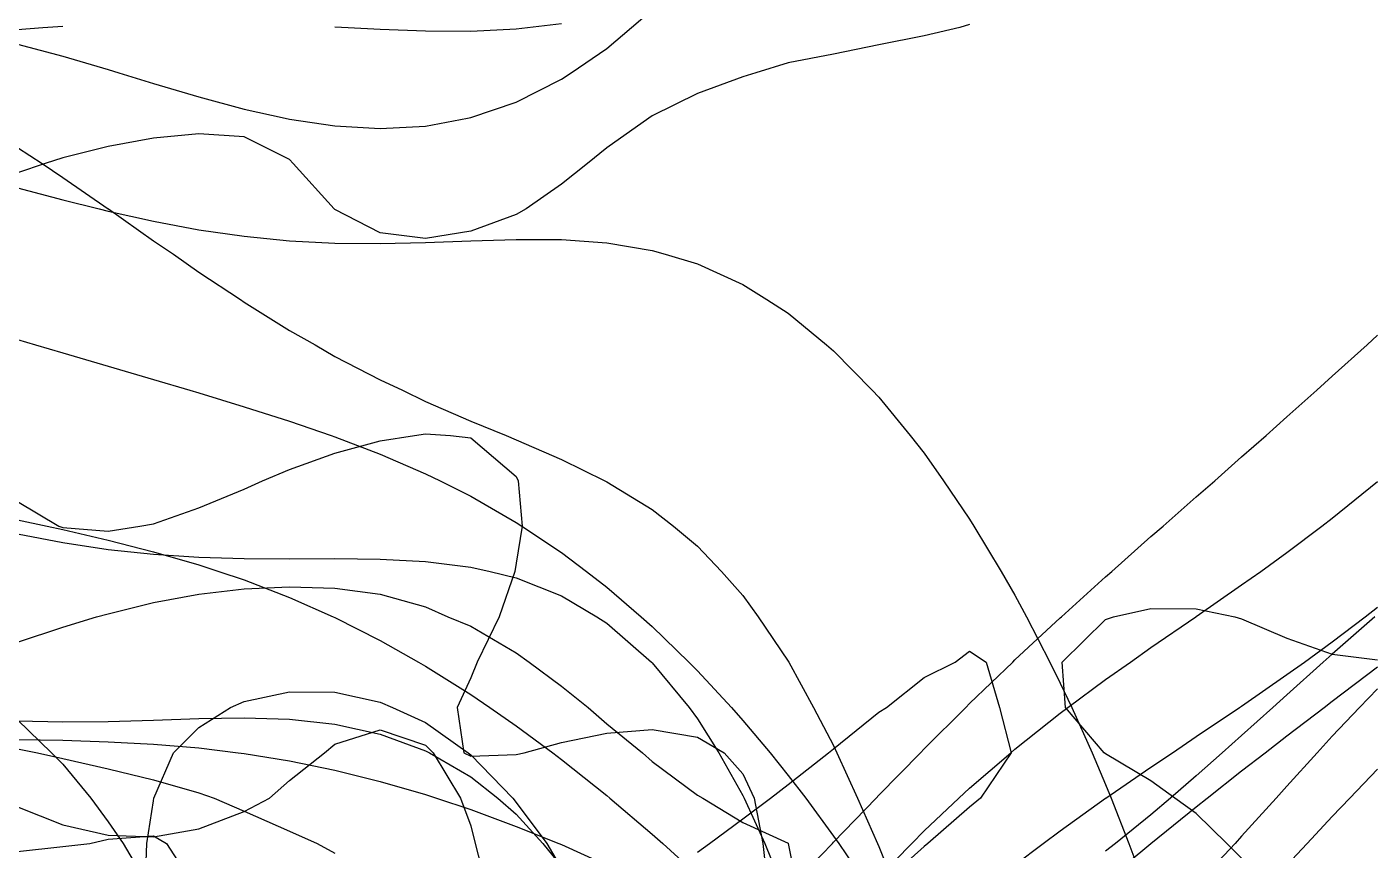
# Model space of a CAD drawing. Header units: metres. Extents: x 350990 to 353010, y 7454990 to 7457010.
# Drawn here: x 352252.1 to 352548.6, y 7456318.5 to 7456500.1 of the extents above; entities that cross this region are included whole.
import ezdxf

# ---------------------------------------------------------------- set-up
doc = ezdxf.new("R2010")
doc.units = ezdxf.units.M

msp = doc.modelspace()

# ---------------------------------------------------------------- linework, layer by layer
at = {"layer": 'CU_0p2_RL1200'}
msp.add_polyline3d([(352250, 7456318.213, 1200), (352260, 7456319.308, 1200), (352265.975, 7456320, 1200), (352270, 7456320.934, 1200), (352280, 7456321.633, 1200), (352282.883, 7456320, 1200), (352289.368, 7456310, 1200)], dxfattribs=at)
at = {"layer": 'CU_0p2_RL600'}
msp.add_polyline3d([(352250, 7456347.239, 600), (352257.49, 7456340, 600), (352260, 7456337.504, 600), (352266.153, 7456330, 600), (352270, 7456324.716, 600), (352273.315, 7456320, 600), (352279.19, 7456310, 600), (352280, 7456308.012, 600), (352284.066, 7456300, 600), (352286.799, 7456290, 600), (352284.677, 7456280, 600), (352280, 7456276.402, 600), (352270, 7456271.668, 600), (352263.897, 7456270, 600), (352260, 7456269.132, 600), (352250, 7456267.709, 600)], dxfattribs=at)
at = {"layer": 'CU_0p2_RL700'}
msp.add_polyline3d([(352250, 7456340.842, 700), (352254.443, 7456340, 700), (352260, 7456338.709, 700), (352270, 7456336.443, 700), (352280, 7456334.013, 700), (352290, 7456331.169, 700), (352293.401, 7456330, 700), (352300, 7456327.093, 700), (352310, 7456322.671, 700), (352316.107, 7456320, 700), (352320, 7456317.83, 700)], dxfattribs=at)
at = {"layer": 'CU_0p2_RL800'}
msp.add_polyline3d([(352250, 7456364.4, 800), (352260, 7456367.698, 800), (352267.393, 7456370, 800), (352270, 7456370.668, 800), (352280, 7456373.128, 800), (352290, 7456374.964, 800), (352300, 7456376.133, 800), (352310, 7456376.609, 800), (352320, 7456376.293, 800), (352330, 7456374.957, 800), (352340, 7456372.169, 800), (352344.92, 7456370, 800), (352350, 7456367.935, 800), (352360, 7456362.033, 800), (352362.836, 7456360, 800), (352370, 7456354.712, 800), (352375.85, 7456350, 800), (352380, 7456346.386, 800), (352387.844, 7456340, 800), (352390, 7456338.051, 800), (352400, 7456330.626, 800), (352401.134, 7456330, 800), (352410, 7456324.569, 800), (352420, 7456320.076, 800), (352420.018, 7456320, 800), (352421.94, 7456310, 800)], dxfattribs=at)
at = {"layer": 'CU_0p2_RL900'}
msp.add_polyline3d([(352250, 7456328.07, 900), (352260, 7456324.121, 900), (352270, 7456321.788, 900), (352280, 7456321.436, 900), (352290, 7456323.203, 900), (352300, 7456327.058, 900), (352305.606, 7456330, 900), (352310, 7456333.887, 900), (352317.705, 7456340, 900), (352320, 7456341.914, 900), (352330, 7456345.014, 900), (352340, 7456341.638, 900), (352341.661, 7456340, 900), (352347.705, 7456330, 900), (352350, 7456323.888, 900), (352350.982, 7456320, 900), (352353.485, 7456310, 900)], dxfattribs=at)
at = {"layer": 'CU_0p4_RL800'}
msp.add_polyline3d([(352278.195, 7456310, 800), (352278.554, 7456320, 800), (352280, 7456329.383, 800), (352280.085, 7456330, 800), (352284.393, 7456340, 800), (352290, 7456345.57, 800), (352296.955, 7456350, 800), (352300, 7456351.29, 800), (352310, 7456353.426, 800), (352320, 7456353.361, 800), (352330, 7456351.171, 800), (352332.747, 7456350, 800), (352340, 7456346.645, 800), (352349.427, 7456340, 800), (352350, 7456339.5, 800), (352359.255, 7456330, 800), (352360, 7456328.988, 800), (352366.757, 7456320, 800), (352370, 7456314.456, 800)], dxfattribs=at)
at = {"layer": 'IMP_RL500'}
msp.add_polyline3d([(352490, 7456311.665, 500), (352500, 7456319.99, 500), (352500.012, 7456320, 500), (352510, 7456328.075, 500), (352512.425, 7456330, 500), (352520, 7456335.97, 500), (352525.199, 7456340, 500), (352530, 7456343.719, 500), (352538.218, 7456350, 500), (352540, 7456351.37, 500), (352550, 7456358.978, 500)], dxfattribs=at)
at = {"layer": 'IMP_RL600'}
for points in [[(352470, 7456315.267, 600), (352476.234, 7456320, 600), (352480, 7456322.799, 600), (352490, 7456329.942, 600), (352490.084, 7456330, 600), (352500, 7456336.808, 600), (352504.734, 7456340, 600), (352510, 7456343.549, 600), (352519.558, 7456350, 600), (352520, 7456350.302, 600), (352530, 7456357.235, 600), (352533.88, 7456360, 600), (352540, 7456364.476, 600), (352547.274, 7456370, 600), (352550, 7456372.14, 600)], [(352550, 7456336.353, 600), (352543.85, 7456330, 600), (352540, 7456325.932, 600), (352534.447, 7456320, 600), (352530, 7456315.202, 600)]]:
    msp.add_polyline3d(points, dxfattribs=at)
at = {"layer": 'IMP_RL700'}
for points in [[(352440, 7456312.576, 700), (352447.231, 7456320, 700), (352450, 7456322.76, 700), (352457.645, 7456330, 700), (352460, 7456332.165, 700), (352469.061, 7456340, 700), (352470, 7456340.791, 700), (352480, 7456348.728, 700), (352481.699, 7456350, 700), (352490, 7456356.132, 700), (352495.475, 7456360, 700), (352500, 7456363.187, 700), (352509.89, 7456370, 700), (352510, 7456370.076, 700), (352520, 7456377.027, 700), (352524.203, 7456380, 700), (352530, 7456384.203, 700), (352537.715, 7456390, 700), (352540, 7456391.77, 700), (352550, 7456399.859, 700)], [(352550, 7456354.094, 700), (352546.011, 7456350, 700), (352540, 7456343.615, 700), (352536.656, 7456340, 700), (352530, 7456332.64, 700), (352527.603, 7456330, 700), (352520, 7456321.57, 700), (352518.544, 7456320, 700), (352510, 7456310.885, 700)]]:
    msp.add_polyline3d(points, dxfattribs=at)
at = {"layer": 'IMP_RL800'}
for points in [[(352420.054, 7456310, 800), (352429.762, 7456320, 800), (352430, 7456320.245, 800), (352439.396, 7456330, 800), (352440, 7456330.625, 800), (352449.144, 7456340, 800), (352450, 7456340.873, 800), (352459.149, 7456350, 800), (352460, 7456350.845, 800), (352469.504, 7456360, 800), (352470, 7456360.477, 800), (352480, 7456369.777, 800), (352480.248, 7456370, 800), (352490, 7456378.812, 800), (352491.351, 7456380, 800), (352500, 7456387.67, 800), (352502.68, 7456390, 800), (352510, 7456396.45, 800), (352514.073, 7456400, 800), (352520, 7456405.244, 800), (352525.397, 7456410, 800), (352530, 7456414.114, 800), (352536.589, 7456420, 800), (352540, 7456423.077, 800), (352547.682, 7456430, 800), (352550, 7456432.096, 800)], [(352549.415, 7456370, 800), (352540, 7456361.754, 800), (352538.002, 7456360, 800), (352530, 7456352.801, 800), (352526.853, 7456350, 800), (352520, 7456343.777, 800), (352515.726, 7456340, 800), (352510, 7456334.878, 800), (352504.297, 7456330, 800), (352500, 7456326.314, 800), (352492.177, 7456320, 800), (352490, 7456318.253, 800)]]:
    msp.add_polyline3d(points, dxfattribs=at)
at = {"layer": 'IMP_RL900'}
msp.add_polyline3d([(352400, 7456318.067, 900), (352402.648, 7456320, 900), (352410, 7456325.403, 900), (352416.068, 7456330, 900), (352420, 7456333.005, 900), (352428.9, 7456340, 900), (352430, 7456340.874, 900), (352440, 7456348.96, 900), (352441.669, 7456350, 900), (352450, 7456356.617, 900), (352456.818, 7456360, 900), (352460, 7456362.417, 900), (352463.649, 7456360, 900), (352466.628, 7456350, 900), (352469.207, 7456340, 900), (352462.386, 7456330, 900), (352460, 7456327.95, 900), (352450.821, 7456320, 900), (352450, 7456319.278, 900), (352440, 7456310.371, 900)], dxfattribs=at)
at = {"layer": 'PHY_RL1000'}
msp.add_polyline3d([(352250, 7456473.533, 1000), (352255.422, 7456470, 1000), (352260, 7456466.931, 1000), (352270, 7456460.025, 1000), (352270.037, 7456460, 1000), (352280, 7456452.968, 1000), (352284.374, 7456450, 1000), (352290, 7456446.043, 1000), (352299.165, 7456440, 1000), (352300, 7456439.426, 1000), (352310, 7456433.179, 1000), (352315.678, 7456430, 1000), (352320, 7456427.451, 1000), (352330, 7456422.245, 1000), (352334.916, 7456420, 1000), (352340, 7456417.523, 1000), (352350, 7456413.172, 1000), (352357.756, 7456410, 1000), (352360, 7456409.009, 1000), (352370, 7456404.666, 1000), (352379.563, 7456400, 1000), (352380, 7456399.768, 1000), (352390, 7456393.63, 1000), (352394.714, 7456390, 1000), (352400, 7456385.565, 1000), (352405.314, 7456380, 1000), (352410, 7456374.688, 1000), (352413.385, 7456370, 1000), (352420, 7456360.184, 1000), (352420.104, 7456360, 1000), (352425.602, 7456350, 1000), (352430, 7456341.614, 1000), (352430.738, 7456340, 1000), (352435.262, 7456330, 1000), (352439.69, 7456320, 1000), (352440, 7456319.3, 1000), (352443.727, 7456310, 1000)], dxfattribs=at)
at = {"layer": 'PHY_RL1100'}
msp.add_polyline3d([(352250, 7456388.295, 1100), (352260, 7456386.346, 1100), (352270, 7456384.841, 1100), (352280, 7456383.784, 1100), (352290, 7456383.147, 1100), (352300, 7456382.86, 1100), (352310, 7456382.812, 1100), (352320, 7456382.84, 1100), (352330, 7456382.731, 1100), (352340, 7456382.215, 1100), (352350, 7456380.973, 1100), (352354.275, 7456380, 1100), (352360, 7456378.581, 1100), (352370, 7456374.593, 1100), (352377.797, 7456370, 1100), (352380, 7456368.576, 1100), (352389.831, 7456360, 1100), (352390, 7456359.838, 1100), (352398.131, 7456350, 1100), (352400, 7456347.5, 1100), (352404.69, 7456340, 1100), (352410, 7456330.593, 1100), (352410.292, 7456330, 1100), (352414.814, 7456320, 1100), (352418.899, 7456310, 1100)], dxfattribs=at)
at = {"layer": 'PHY_RL1200'}
msp.add_polyline3d([(352250, 7456347.039, 1200), (352260, 7456346.806, 1200), (352270, 7456346.897, 1200), (352280, 7456347.193, 1200), (352290, 7456347.526, 1200), (352300, 7456347.675, 1200), (352310, 7456347.367, 1200), (352320, 7456346.288, 1200), (352330, 7456344.095, 1200), (352340, 7456340.445, 1200), (352340.849, 7456340, 1200), (352350, 7456334.671, 1200), (352355.935, 7456330, 1200), (352360, 7456326.426, 1200), (352365.85, 7456320, 1200), (352370, 7456314.881, 1200)], dxfattribs=at)
at = {"layer": 'PHY_RL800'}
for points in [[(352170, 7456502.046, 800), (352180, 7456500.059, 800), (352180.423, 7456500, 800), (352190, 7456498.667, 800), (352200, 7456497.84, 800), (352210, 7456497.532, 800), (352220, 7456497.665, 800), (352230, 7456498.136, 800), (352240, 7456498.822, 800), (352250, 7456499.593, 800), (352255.611, 7456500, 800), (352260, 7456500.329, 800)], [(352460, 7456500.661, 800), (352457.882, 7456500, 800), (352450, 7456498.18, 800), (352440, 7456496.158, 800), (352430, 7456494.153, 800), (352420, 7456492.244, 800), (352412.854, 7456490, 800), (352410, 7456489.117, 800), (352400, 7456485.423, 800), (352390, 7456480.526, 800), (352389.217, 7456480, 800), (352380, 7456473.467, 800), (352375.697, 7456470, 800), (352370, 7456465.474, 800), (352362.206, 7456460, 800), (352360, 7456458.759, 800), (352350, 7456455.063, 800), (352340, 7456453.463, 800), (352330, 7456454.71, 800), (352320, 7456459.857, 800), (352319.817, 7456460, 800), (352310.81, 7456470, 800), (352310, 7456470.851, 800), (352300, 7456475.898, 800), (352290, 7456476.561, 800), (352280, 7456475.59, 800), (352270, 7456473.761, 800), (352260, 7456471.225, 800), (352256.121, 7456470, 800), (352250, 7456467.943, 800)], [(352320, 7456500.157, 800), (352322.909, 7456500, 800), (352330, 7456499.625, 800), (352340, 7456499.261, 800), (352350, 7456499.232, 800), (352360, 7456499.714, 800), (352362.474, 7456500, 800), (352370, 7456500.894, 800)], [(352550, 7456293.101, 800), (352540, 7456298.673, 800), (352538.102, 7456300, 800), (352530, 7456306.48, 800), (352526.259, 7456310, 800), (352520, 7456316.746, 800), (352516.742, 7456320, 800), (352510, 7456326.607, 800), (352505.243, 7456330, 800), (352500, 7456333.822, 800), (352490, 7456339.786, 800), (352489.694, 7456340, 800), (352481.171, 7456350, 800), (352480.404, 7456360, 800), (352490, 7456369.354, 800), (352491.775, 7456370, 800), (352500, 7456371.794, 800), (352510, 7456371.773, 800), (352518.492, 7456370, 800), (352520, 7456369.519, 800), (352530, 7456365.288, 800), (352540, 7456361.714, 800), (352550, 7456360.5, 800)]]:
    msp.add_polyline3d(points, dxfattribs=at)
at = {"layer": 'PHY_RL900'}
for points in [[(352230, 7456500.336, 900), (352231.907, 7456500, 900), (352240, 7456498.567, 900), (352250, 7456496.312, 900), (352260, 7456493.654, 900), (352270, 7456490.721, 900), (352272.369, 7456490, 900), (352280, 7456487.663, 900), (352290, 7456484.68, 900), (352300, 7456481.984, 900), (352309.031, 7456480, 900), (352310, 7456479.783, 900), (352320, 7456478.274, 900), (352330, 7456477.691, 900), (352340, 7456478.246, 900), (352349.241, 7456480, 900), (352350, 7456480.146, 900), (352360, 7456483.522, 900), (352370, 7456488.6, 900), (352372.095, 7456490, 900), (352380, 7456495.387, 900), (352385.455, 7456500, 900), (352390, 7456503.913, 900)], [(352250, 7456395.455, 900), (352259.13, 7456390, 900), (352260, 7456389.665, 900), (352270, 7456388.845, 900), (352276.995, 7456390, 900), (352280, 7456390.529, 900), (352290, 7456393.991, 900), (352300, 7456398.15, 900), (352304.036, 7456400, 900), (352310, 7456402.472, 900), (352320, 7456406.053, 900), (352330, 7456408.838, 900), (352337.541, 7456410, 900), (352340, 7456410.32, 900), (352345.481, 7456410, 900), (352350, 7456409.501, 900), (352360, 7456400.91, 900), (352360.459, 7456400, 900), (352361.346, 7456390, 900), (352360, 7456381.785, 900), (352359.662, 7456380, 900), (352356.223, 7456370, 900), (352351.413, 7456360, 900), (352350, 7456356.534, 900), (352347.011, 7456350, 900), (352348.42, 7456340, 900), (352350, 7456339.251, 900), (352360, 7456339.581, 900), (352361.725, 7456340, 900), (352370, 7456342.23, 900), (352380, 7456344.348, 900), (352390, 7456345.107, 900), (352400, 7456343.459, 900), (352405.902, 7456340, 900), (352410, 7456335.336, 900), (352412.492, 7456330, 900), (352414.432, 7456320, 900), (352415.489, 7456310, 900)]]:
    msp.add_polyline3d(points, dxfattribs=at)
at = {"layer": 'POT_RL500'}
msp.add_polyline3d([(352250, 7456464.603, 500), (352260, 7456461.985, 500), (352268.045, 7456460, 500), (352270, 7456459.505, 500), (352280, 7456457.266, 500), (352290, 7456455.389, 500), (352300, 7456453.943, 500), (352310, 7456452.967, 500), (352320, 7456452.458, 500), (352330, 7456452.366, 500), (352340, 7456452.586, 500), (352350, 7456452.957, 500), (352360, 7456453.256, 500), (352370, 7456453.21, 500), (352380, 7456452.508, 500), (352390, 7456450.821, 500), (352392.827, 7456450, 500), (352400, 7456447.84, 500), (352410, 7456443.287, 500), (352415.27, 7456440, 500), (352420, 7456436.952, 500), (352428.455, 7456430, 500), (352430, 7456428.688, 500), (352438.496, 7456420, 500), (352440, 7456418.41, 500), (352446.885, 7456410, 500), (352450, 7456406.054, 500), (352454.272, 7456400, 500), (352460, 7456391.538, 500), (352460.955, 7456390, 500), (352466.967, 7456380, 500), (352470, 7456374.73, 500), (352472.546, 7456370, 500), (352477.704, 7456360, 500), (352480, 7456355.356, 500), (352482.515, 7456350, 500), (352487, 7456340, 500), (352490, 7456332.964, 500), (352491.215, 7456330, 500), (352495.155, 7456320, 500), (352498.86, 7456310, 500)], dxfattribs=at)
at = {"layer": 'POT_RL600'}
msp.add_polyline3d([(352250, 7456431.135, 600), (352254.004, 7456430, 600), (352260, 7456428.216, 600), (352270, 7456425.267, 600), (352280, 7456422.331, 600), (352287.979, 7456420, 600), (352290, 7456419.377, 600), (352300, 7456416.319, 600), (352310, 7456413.137, 600), (352319.22, 7456410, 600), (352320, 7456409.72, 600), (352330, 7456405.883, 600), (352340, 7456401.564, 600), (352343.234, 7456400, 600), (352350, 7456396.57, 600), (352360, 7456390.816, 600), (352361.27, 7456390, 600), (352370, 7456384.139, 600), (352375.523, 7456380, 600), (352380, 7456376.498, 600), (352387.566, 7456370, 600), (352390, 7456367.817, 600), (352398.066, 7456360, 600), (352400, 7456358.04, 600), (352407.454, 7456350, 600), (352410, 7456347.122, 600), (352416.001, 7456340, 600), (352420, 7456335.006, 600), (352423.869, 7456330, 600), (352430, 7456321.61, 600), (352431.149, 7456320, 600), (352437.915, 7456310, 600)], dxfattribs=at)
at = {"layer": 'POT_RL700'}
msp.add_polyline3d([(352250, 7456391.368, 700), (352256.525, 7456390, 700), (352260, 7456389.241, 700), (352270, 7456386.916, 700), (352280, 7456384.349, 700), (352290, 7456381.455, 700), (352294.429, 7456380, 700), (352300, 7456378.106, 700), (352310, 7456374.237, 700), (352319.634, 7456370, 700), (352320, 7456369.834, 700), (352330, 7456364.761, 700), (352338.478, 7456360, 700), (352340, 7456359.116, 700), (352350, 7456352.814, 700), (352354.178, 7456350, 700), (352360, 7456345.926, 700), (352368.051, 7456340, 700), (352370, 7456338.501, 700), (352380, 7456330.541, 700), (352380.669, 7456330, 700), (352390, 7456322.031, 700), (352392.371, 7456320, 700), (352400, 7456313.015, 700)], dxfattribs=at)
at = {"layer": 'POT_RL800'}
msp.add_polyline3d([(352250, 7456342.936, 800), (352260, 7456342.743, 800), (352270, 7456342.424, 800), (352280, 7456341.883, 800), (352290, 7456341.041, 800), (352298.675, 7456340, 800), (352300, 7456339.834, 800), (352310, 7456338.186, 800), (352320, 7456336.116, 800), (352330, 7456333.634, 800), (352340, 7456330.766, 800), (352342.43, 7456330, 800), (352350, 7456327.44, 800), (352360, 7456323.747, 800), (352369.407, 7456320, 800), (352370, 7456319.741, 800), (352380, 7456315.222, 800)], dxfattribs=at)

doc.saveas('drawing.dxf')
